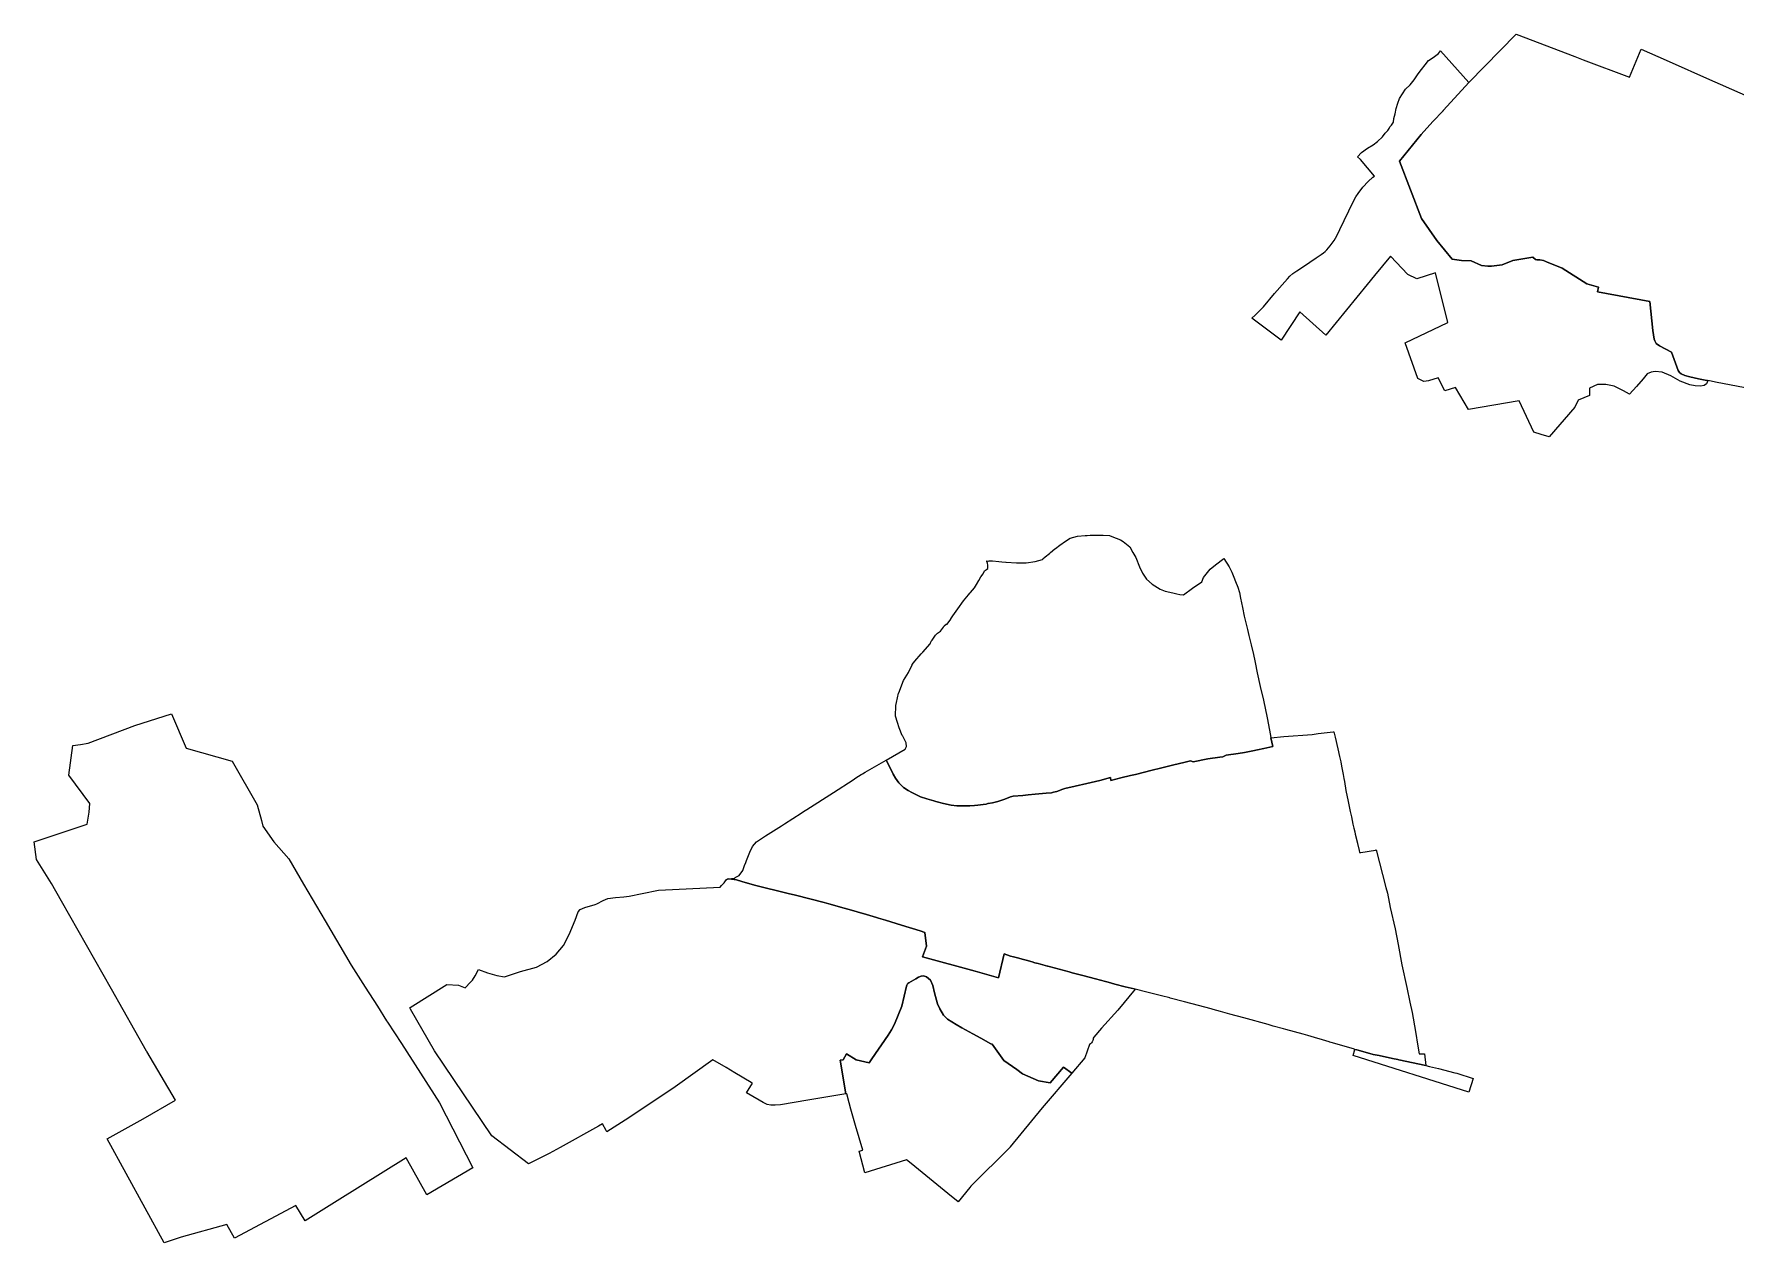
# Model space of a CAD drawing. Header units: inches. Extents: x 280195 to 293923, y 9098893 to 9120289.
# Drawn here: x 280195 to 283396, y 9110648 to 9112922 of the extents above; entities that cross this region are included whole.
import ezdxf

# ---------------------------------------------------------------- set-up
doc = ezdxf.new("R2010")
doc.units = ezdxf.units.IN
doc.header["$MEASUREMENT"] = 0
doc.layers.add('CIS', color=7, linetype='Continuous')

msp = doc.modelspace()

# ---------------------------------------------------------------- linework, layer by layer
at = {"layer": 'CIS'}
msp.add_lwpolyline([(283436.6636, 9112251.6179), (283360.5681, 9112266.5013), (283346.2332, 9112269.1648), (283342.9688, 9112269.7713), (283341.1241, 9112270.1141), (283325.6805, 9112272.9836), (283309.3821, 9112276.6878), (283299.8571, 9112279.5453), (283293.1896, 9112282.6144), (283290.1204, 9112284.8369), (283287.6862, 9112288.9644), (283275.1979, 9112323.572), (283252.3114, 9112334.9491), (283246.3582, 9112339.5793), (283243.4478, 9112344.6064), (283242.1249, 9112347.9138), (283239.8759, 9112364.3179), (283234.4519, 9112418.293), (283135.6575, 9112436.7258), (283137.482, 9112445.6775), (283115.9184, 9112451.657), (283069.4839, 9112481.0259), (283039.8439, 9112493.0663), (283033.9095, 9112495.9994), (283027.2929, 9112496.9545), (283021.9041, 9112497.0908), (283019.0392, 9112497.5683), (283014.4117, 9112501.8447), (282976.2664, 9112495.4644), (282956.4226, 9112487.5269), (282936.5788, 9112484.8811), (282929.6865, 9112485.3565), (282917.3965, 9112486.204), (282898.2141, 9112494.803), (282879.6933, 9112495.4644), (282862.4953, 9112498.1103), (282833.3911, 9112533.1676), (282804.9484, 9112574.8396), (282763.5079, 9112682.5914), (282803.8569, 9112732.8624), (282826.249, 9112757.0845), (282845.132, 9112777.5108), (282845.2745, 9112777.6655), (282887.6325, 9112823.6617), (282893.7702, 9112830.3265), (282982.7156, 9112921.7091), (283093.0911, 9112879.4129), (283108.7237, 9112873.4225), (283108.7237, 9112873.4225), (283196.0364, 9112840.6801), (283217.6437, 9112893.0973), (283264.6724, 9112872.3163), (283352.2813, 9112833.7949), (283370.6912, 9112825.7001), (283378.1076, 9112822.4391), (283511.0184, 9112763.9985)], dxfattribs=at)
for points in [[(282833.3911, 9112533.1676), (282862.4953, 9112498.1103), (282879.6933, 9112495.4644), (282898.2141, 9112494.803), (282917.3965, 9112486.204), (282929.6865, 9112485.3565), (282936.5788, 9112484.8811), (282956.4226, 9112487.5269), (282976.2664, 9112495.4644), (283014.4117, 9112501.8447), (283019.0392, 9112497.5683), (283021.9041, 9112497.0908), (283027.2929, 9112496.9545), (283033.9095, 9112495.9994), (283039.8439, 9112493.0663), (283069.4839, 9112481.0259), (283115.9184, 9112451.657), (283137.482, 9112445.6775), (283135.6575, 9112436.7258), (283234.4519, 9112418.293), (283239.8759, 9112364.3179), (283242.1249, 9112347.9138), (283243.4478, 9112344.6064), (283246.3582, 9112339.5793), (283252.3114, 9112334.9491), (283275.1979, 9112323.572), (283287.6862, 9112288.9644), (283290.1204, 9112284.8369), (283293.1896, 9112282.6144), (283299.8571, 9112279.5453), (283309.3821, 9112276.6878), (283325.6805, 9112272.9836), (283341.1241, 9112270.1141), (283342.9688, 9112269.7713), (283342.7741, 9112268.0227), (283341.0445, 9112263.7264), (283336.6789, 9112260.8159), (283329.7997, 9112259.6253), (283319.6132, 9112260.022), (283309.4267, 9112261.7419), (283291.3028, 9112268.7534), (283273.6528, 9112278.6091), (283257.447, 9112285.8852), (283244.2178, 9112287.2081), (283236.611, 9112285.8852), (283229.0043, 9112282.5779), (283221.7281, 9112273.3175), (283209.1605, 9112258.4346), (283196.262, 9112244.2132), (283184.6865, 9112250.4971), (283181.016, 9112252.2644), (283166.827, 9112259.0961), (283151.2827, 9112262.4035), (283136.0692, 9112262.4034), (283120.5249, 9112255.7888), (283120.5249, 9112241.5674), (283099.3901, 9112233.1117), (283093.0412, 9112219.6731), (283044.9928, 9112164.0046), (283029.7018, 9112168.7269), (283016.2061, 9112172.8947), (282988.2649, 9112231.5242), (282893.0147, 9112215.2523), (282868.944, 9112256.7572), (282848.7774, 9112250.7072), (282836.0033, 9112275.0134), (282817.8654, 9112269.0989), (282809.0157, 9112268.2667), (282797.5063, 9112273.8228), (282773.826, 9112340.8948), (282854.2697, 9112378.9891), (282830.7052, 9112472.8247), (282795.6543, 9112461.1482), (282778.9855, 9112469.0857), (282746.4268, 9112504.0436), (282716.5446, 9112467.5697), (282702.4183, 9112450.3272), (282624.4685, 9112355.1824), (282575.5945, 9112399.4523), (282540.9859, 9112345.8245), (282485.5016, 9112387.0477), (282491.6832, 9112392.7303), (282502.4877, 9112403.6371), (282507.4091, 9112408.8759), (282528.4435, 9112433.5616), (282547.8111, 9112455.866), (282552.5737, 9112461.1841), (282557.2567, 9112466.026), (282562.8923, 9112471.2648), (282570.433, 9112476.5829), (282582.4186, 9112484.3617), (282606.628, 9112500.7923), (282615.9943, 9112507.2217), (282620.5187, 9112510.3967), (282623.4556, 9112512.778), (282626.3131, 9112515.7149), (282629.7341, 9112519.863), (282632.6631, 9112523.4143), (282640.4419, 9112533.1774), (282645.6806, 9112541.9087), (282651.2369, 9112554.0531), (282676.1871, 9112606.0173), (282681.2142, 9112615.4101), (282685.3153, 9112621.4955), (282694.4434, 9112633.4018), (282704.233, 9112644.5143), (282713.3612, 9112652.7164), (282716.007, 9112654.5685), (282690.0702, 9112685.4842), (282684.2569, 9112690.8165), (282691.7976, 9112698.754), (282703.1747, 9112706.9561), (282713.4935, 9112713.5707), (282721.9601, 9112719.5238), (282731.6175, 9112728.2551), (282736.5123, 9112735.2666), (282741.1425, 9112740.0291), (282743.656, 9112743.8655), (282745.3757, 9112746.9082), (282748.154, 9112750.4801), (282751.7258, 9112755.9041), (282752.3873, 9112763.0479), (282755.0331, 9112771.7791), (282757.0175, 9112781.4364), (282759.9279, 9112791.6229), (282763.3674, 9112800.2219), (282768.7915, 9112809.35), (282774.8769, 9112817.949), (282783.2113, 9112826.4157), (282790.752, 9112835.2793), (282798.2926, 9112846.9209), (282804.6426, 9112854.9908), (282811.5218, 9112863.5896), (282818.0041, 9112871.6595), (282826.3385, 9112877.8773), (282836.4953, 9112884.8387), (282840.4166, 9112890.0283), (282893.7702, 9112830.3265), (282887.6325, 9112823.6617), (282845.2745, 9112777.6655), (282845.132, 9112777.5108), (282826.249, 9112757.0845), (282803.8569, 9112732.8624), (282763.5079, 9112682.5914), (282804.9484, 9112574.8396), (282833.3911, 9112533.1676)], [(282230.2035, 9111973.4474), (282238.2047, 9111970.1528), (282238.3153, 9111970.3307), (282243.5201, 9111967.3211), (282255.8393, 9111957.0987), (282261.8679, 9111946.3521), (282267.5033, 9111936.9161), (282274.3182, 9111919.3546), (282279.5506, 9111907.713), (282287.5549, 9111896.2887), (282297.9466, 9111887.0608), (282313.2188, 9111877.3421), (282322.4167, 9111873.8712), (282331.1965, 9111871.9123), (282339.4245, 9111869.8796), (282344.7288, 9111868.6623), (282350.0109, 9111867.4499), (282357.0145, 9111866.9322), (282373.6134, 9111879.0775), (282391.2202, 9111891.5707), (282394.3655, 9111899.6962), (282407.209, 9111915.4229), (282417.1738, 9111923.5058), (282432.793, 9111935.1335), (282442.8588, 9111919.3406), (282447.8917, 9111909.2749), (282451.4917, 9111899.8754), (282454.942, 9111892.1471), (282459.1723, 9111881.3337), (282462.1182, 9111871.4462), (282464.1882, 9111860.5438), (282468.0524, 9111843.1551), (282470.7711, 9111826.829), (282477.455, 9111801.4042), (282479.814, 9111790.1334), (282484.4751, 9111773.0483), (282488.7532, 9111754.4175), (282491.0497, 9111742.8825), (282491.717, 9111739.5309), (282495.8028, 9111720.1495), (282501.4497, 9111694.6611), (282507.246, 9111668.8541), (282514.1537, 9111635.3908), (282520.4414, 9111602.1991), (282521.4286, 9111597.8226), (282524.9488, 9111581.7331), (282508.1212, 9111577.9231), (282496.0562, 9111575.0656), (282487.4237, 9111573.3692), (282471.8203, 9111570.3031), (282459.8382, 9111568.4765), (282437.1069, 9111565.0114), (282431.1802, 9111562.3657), (282425.2166, 9111561.4788), (282402.7111, 9111558.1322), (282374.8768, 9111552.6289), (282370.1143, 9111554.6397), (282360.2717, 9111551.9939), (282336.4592, 9111546.3847), (282328.5841, 9111544.4711), (282313.8108, 9111540.8813), (282297.9358, 9111537.1772), (282266.5859, 9111529.0698), (282257.0729, 9111526.7304), (282239.3041, 9111522.3605), (282220.5715, 9111517.2805), (282219.5131, 9111522.9955), (282199.4047, 9111517.598), (282175.3805, 9111512.0946), (282153.3672, 9111507.0146), (282133.8938, 9111502.5696), (282129.9922, 9111501.1704), (282118.5479, 9111497.0664), (282112.217, 9111495.5335), (282108.4937, 9111494.6322), (282098.8629, 9111493.6796), (282077.9454, 9111491.7898), (282064.8903, 9111490.6104), (282054.4707, 9111489.6348), (282036.6328, 9111487.9646), (282031.6586, 9111487.0121), (282026.8961, 9111485.2129), (282018.8527, 9111481.8262), (282007.5284, 9111478.2279), (281997.686, 9111475.582), (281989.6427, 9111474.2062), (281989.0421, 9111474.0618), (281985.9967, 9111473.3295), (281980.1176, 9111472.5129), (281969.9576, 9111470.9254), (281963.6077, 9111470.502), (281955.0351, 9111469.9729), (281945.4268, 9111469.9729), (281939.5834, 9111469.9729), (281930.8204, 9111470.0946), (281920.0738, 9111471.4052), (281905.5805, 9111474.2072), (281890.9755, 9111478.0172), (281886.9938, 9111479.1602), (281873.8304, 9111482.9385), (281862.2417, 9111487.066), (281850.6529, 9111492.6223), (281846.1479, 9111495.1251), (281839.2229, 9111498.9723), (281830.4916, 9111504.6873), (281821.6016, 9111512.9423), (281815.1472, 9111521.8696), (281810.5965, 9111529.5973), (281797.9498, 9111555.1498), (281797.5725, 9111555.9121), (281833.2861, 9111576.3731), (281836.11, 9111581.7072), (281835.216, 9111588.4047), (281829.1021, 9111601.1796), (281827.8151, 9111602.5151), (281822.3853, 9111616.7933), (281818.7182, 9111626.4365), (281815.0123, 9111638.9027), (281816.0229, 9111658.7808), (281817.1284, 9111664.2298), (281820.7397, 9111682.0283), (281821.2009, 9111682.5405), (281821.2061, 9111682.5838), (281829.9916, 9111705.9595), (281839.4047, 9111721.0204), (281846.538, 9111735.2876), (281846.7781, 9111735.7675), (281851.4847, 9111742.043), (281863.7216, 9111755.8486), (281866.6921, 9111759.2717), (281880.2526, 9111774.8976), (281882.2965, 9111779.4664), (281883.9699, 9111781.526), (281886.4155, 9111785.1302), (281890.6636, 9111791.0515), (281893.8816, 9111794.9132), (281899.8029, 9111798.3888), (281901.9913, 9111800.7057), (281905.3381, 9111805.9836), (281907.0114, 9111808.558), (281910.7444, 9111811.3899), (281912.0782, 9111811.7491), (281919.1633, 9111821.204), (281919.3688, 9111821.6877), (281922.8444, 9111827.4805), (281932.6274, 9111840.6102), (281943.1827, 9111855.2847), (281952.6506, 9111866.6663), (281955.2827, 9111869.8304), (281956.3495, 9111871.1107), (281956.5233, 9111871.4127), (281963.9073, 9111880.1283), (281967.5117, 9111886.5645), (281971.8881, 9111893.6443), (281975.6211, 9111900.4667), (281979.869, 9111906.1304), (281982.701, 9111911.923), (281986.3051, 9111914.7549), (281988.8795, 9111916.557), (281988.8796, 9111922.3497), (281987.9819, 9111926.148), (281987.2063, 9111929.4294), (281987.2062, 9111930.5879), (281990.4643, 9111930.4672), (281990.6411, 9111930.7748), (281997.8578, 9111930.7748), (282009.4699, 9111929.7393), (282015.4495, 9111929.2063), (282022.4886, 9111928.5785), (282023.3579, 9111928.5174), (282042.5699, 9111927.1664), (282043.8658, 9111927.1664), (282060.7686, 9111927.1663), (282078.0258, 9111929.3629), (282091.5177, 9111933.4419), (282092.653, 9111934.5686), (282096.7319, 9111938.6169), (282104.6244, 9111944.8442), (282106.8579, 9111946.6065), (282115.1447, 9111953.4308), (282115.9139, 9111954.0641), (282124.4368, 9111960.4564), (282135.0903, 9111967.9139), (282143.6133, 9111973.2409), (282157.5661, 9111977.0558), (282171.9733, 9111978.2977), (282172.405, 9111978.3349), (282175.7647, 9111978.6246), (282181.5534, 9111978.7584), (282202.9057, 9111979.2521), (282205.6835, 9111979.0429), (282217.4958, 9111978.1539), (282225.2834, 9111975.2696), (282230.2035, 9111973.4474)], [(280957.3799, 9110911.5252), (281020.2716, 9110788.947), (280933.5473, 9110738.27), (280894.7763, 9110807.9267), (280764.9863, 9110726.8879), (280704.7821, 9110689.2972), (280687.3917, 9110717.9031), (280571.9935, 9110656.9104), (280557.4916, 9110682.2406), (280471.5889, 9110658.8406), (280439.4348, 9110647.6753), (280332.1576, 9110843.2556), (280399.723, 9110880.8611), (280460.7312, 9110916.5132), (280406.7658, 9111008.0913), (280406.4432, 9111008.6592), (280340.2603, 9111125.1509), (280246.1768, 9111290.7517), (280227.5102, 9111323.6076), (280199.0675, 9111369.2483), (280194.6376, 9111402.2265), (280294.8764, 9111435.5934), (280298.3104, 9111457.7201), (280299.4104, 9111474.3079), (280259.9218, 9111527.3371), (280267.8593, 9111583.5612), (280282.2903, 9111585.5749), (280296.302, 9111587.5301), (280384.2762, 9111621.2644), (280453.0678, 9111642.8714), (280481.1139, 9111578.4018), (280567.6328, 9111554.1924), (280614.4641, 9111471.6422), (280622.444, 9111442.0872), (280625.1797, 9111431.9547), (280645.4204, 9111402.189), (280673.9955, 9111370.042), (280701.7768, 9111322.2846), (280742.2155, 9111253.389), (280791.0739, 9111170.1489), (280817.5002, 9111129.0532), (280840.6633, 9111093.0322), (280857.743, 9111065.6587), (280859.2511, 9111063.0601), (280885.9202, 9111022.6528), (280957.3799, 9110911.5252)], [(282650.3404, 9111562.9765), (282652.6698, 9111552.4941), (282654.4722, 9111544.3834), (282657.4976, 9111528.6519), (282658.6661, 9111521.3664), (282659.5326, 9111515.9642), (282662.2555, 9111498.9871), (282666.7025, 9111477.9468), (282670.698, 9111459.0431), (282672.7696, 9111449.2416), (282675.7444, 9111435.6608), (282677.4469, 9111428.007), (282678.9712, 9111421.1547), (282679.9916, 9111416.5672), (282684.235, 9111399.6114), (282684.3749, 9111398.9759), (282687.244, 9111385.9473), (282688.33, 9111381.9093), (282690.2599, 9111382.1258), (282718.3889, 9111386.8481), (282719.1566, 9111386.977), (282737.6471, 9111316.1158), (282740.4556, 9111305.3529), (282745.7473, 9111278.8945), (282755.0077, 9111238.4132), (282760.5815, 9111208.9352), (282767.8401, 9111170.5474), (282777.1005, 9111128.0818), (282782.9794, 9111100.776), (282787.1547, 9111081.3827), (282793.637, 9111045.5316), (282798.0026, 9111018.0149), (282800.5162, 9111003.3304), (282810.5703, 9111003.1982), (282812.662, 9110981.2555), (282762.2106, 9110992.2924), (282760.378, 9110992.6846), (282750.1879, 9110994.8659), (282724.9175, 9111000.053), (282713.7951, 9111002.336), (282703.1632, 9111005.2481), (282682.886, 9111010.8021), (282679.4576, 9111011.7906), (282676.8942, 9111012.5298), (282634.5284, 9111024.7463), (282632.1005, 9111025.4711), (282630.7882, 9111025.8628), (282618.2443, 9111029.6075), (282603.5807, 9111033.9852), (282591.1561, 9111037.6945), (282581.7914, 9111040.2559), (282549.2793, 9111049.1485), (282544.9017, 9111050.3624), (282525.4131, 9111055.7663), (282516.1183, 9111058.3436), (282470.2667, 9111071.0576), (282444.2231, 9111078.2791), (282426.3681, 9111083.072), (282412.9688, 9111086.6689), (282408.7098, 9111087.8123), (282385.093, 9111094.1519), (282358.772, 9111101.2175), (282331.975, 9111108.4109), (282331.0562, 9111108.6574), (282315.3487, 9111112.5991), (282287.8062, 9111119.5107), (282266.2636, 9111124.9167), (282264.1776, 9111125.4402), (282247.4036, 9111129.6495), (282227.86, 9111134.5538), (282214.9975, 9111138), (282210.1913, 9111139.2877), (282191.1219, 9111144.397), (282167.4993, 9111150.7262), (282147.6433, 9111156.0462), (282142.1246, 9111157.5248), (282104.4863, 9111167.6091), (282104.105, 9111167.7113), (282102.0583, 9111168.2596), (282101.4237, 9111168.4297), (282083.5036, 9111173.2309), (282077.3032, 9111174.8923), (282072.2491, 9111176.2678), (282061.0038, 9111179.3282), (282053.2971, 9111181.4256), (282047.0712, 9111183.12), (282037.3253, 9111185.7723), (282031.2369, 9111187.4292), (282019.5478, 9111191.3599), (282008.784, 9111146.6903), (281964.7442, 9111158.7605), (281865.9088, 9111185.8488), (281873.6187, 9111205.8147), (281870.6437, 9111231.8192), (281861.372, 9111234.9333), (281826.2656, 9111245.6959), (281796.1257, 9111254.9358), (281782.9908, 9111258.8813), (281779.5189, 9111259.9242), (281754.3744, 9111267.4771), (281753.7297, 9111267.658), (281732.3081, 9111273.6684), (281718.4272, 9111277.567), (281689.4624, 9111285.7022), (281680.8729, 9111288.1147), (281627.0567, 9111301.9259), (281613.5465, 9111305.1917), (281550.2215, 9111320.4997), (281525.9327, 9111327.8022), (281515.9413, 9111330.6143), (281506.5565, 9111332.1863), (281501.4277, 9111332.671), (281506.5657, 9111333.2686), (281513.0735, 9111334.1248), (281513.5814, 9111334.8755), (281521.226, 9111339.1332), (281527.7792, 9111348.4082), (281531.4179, 9111357.8183), (281533.394, 9111363.3623), (281535.0593, 9111367.235), (281541.1472, 9111382.9788), (281546.3872, 9111393.6251), (281553.6065, 9111402.3597), (281570.7216, 9111413.3283), (281600.4618, 9111432.3878), (281606.112, 9111436.0089), (281637.4839, 9111456.1142), (281637.4886, 9111456.1172), (281641.9989, 9111459.0078), (281648.6333, 9111463.2595), (281698.505, 9111495.1716), (281735.6609, 9111518.9471), (281740.5903, 9111522.6155), (281750.7776, 9111528.8272), (281752.8072, 9111529.9188), (281757.9816, 9111533.2298), (281797.5725, 9111555.9121), (281797.9498, 9111555.1498), (281810.5965, 9111529.5973), (281815.1472, 9111521.8696), (281821.6016, 9111512.9423), (281830.4916, 9111504.6873), (281839.2229, 9111498.9723), (281846.1479, 9111495.1251), (281850.6529, 9111492.6223), (281862.2417, 9111487.066), (281873.8304, 9111482.9385), (281886.9938, 9111479.1602), (281890.9755, 9111478.0172), (281905.5805, 9111474.2072), (281920.0738, 9111471.4052), (281930.8204, 9111470.0946), (281939.5834, 9111469.9729), (281945.4268, 9111469.9729), (281955.0351, 9111469.9729), (281963.6077, 9111470.502), (281969.9576, 9111470.9254), (281980.1176, 9111472.5129), (281985.9967, 9111473.3295), (281989.0421, 9111474.0618), (281989.6427, 9111474.2062), (281997.686, 9111475.582), (282007.5284, 9111478.2279), (282018.8527, 9111481.8262), (282026.8961, 9111485.2129), (282031.6586, 9111487.0121), (282036.6328, 9111487.9646), (282054.4707, 9111489.6348), (282064.8903, 9111490.6104), (282077.9454, 9111491.7898), (282098.8629, 9111493.6796), (282108.4937, 9111494.6322), (282112.217, 9111495.5335), (282118.5479, 9111497.0664), (282129.9922, 9111501.1704), (282133.8938, 9111502.5696), (282153.3672, 9111507.0146), (282175.3805, 9111512.0946), (282199.4047, 9111517.598), (282219.5131, 9111522.9955), (282220.5715, 9111517.2805), (282239.3041, 9111522.3605), (282257.0729, 9111526.7304), (282266.5859, 9111529.0698), (282297.9358, 9111537.1772), (282313.8108, 9111540.8813), (282328.5841, 9111544.4711), (282336.4592, 9111546.3847), (282360.2717, 9111551.9939), (282370.1143, 9111554.6397), (282374.8768, 9111552.6289), (282402.7111, 9111558.1322), (282425.2166, 9111561.4788), (282431.1802, 9111562.3657), (282437.1069, 9111565.0114), (282459.8382, 9111568.4765), (282471.8203, 9111570.3031), (282487.4237, 9111573.3692), (282496.0562, 9111575.0656), (282508.1212, 9111577.9231), (282524.9488, 9111581.7331), (282521.4286, 9111597.8226), (282545.7274, 9111600.5285), (282598.75, 9111604.1798), (282610.4974, 9111606.2436), (282638.646, 9111609.191), (282639.9749, 9111609.3302), (282642.3711, 9111598.8387), (282647.1608, 9111577.2846), (282650.3404, 9111562.9765)], [(281964.7442, 9111158.7605), (282008.784, 9111146.6903), (282019.5478, 9111191.3599), (282031.2369, 9111187.4292), (282037.3253, 9111185.7723), (282047.0712, 9111183.12), (282053.2971, 9111181.4256), (282061.0038, 9111179.3282), (282072.2491, 9111176.2678), (282077.3032, 9111174.8923), (282083.5036, 9111173.2309), (282101.4237, 9111168.4297), (282102.0583, 9111168.2596), (282104.105, 9111167.7113), (282104.4863, 9111167.6091), (282142.1246, 9111157.5248), (282147.6433, 9111156.0462), (282167.4993, 9111150.7262), (282191.1219, 9111144.397), (282210.1913, 9111139.2877), (282214.9975, 9111138), (282227.86, 9111134.5538), (282247.4036, 9111129.6495), (282264.1776, 9111125.4402), (282266.2636, 9111124.9167), (282233.6375, 9111085.6748), (282202.8134, 9111051.4112), (282187.9968, 9111034.8748), (282187.2419, 9111032.7678), (282187.2419, 9111030.3672), (282186.5358, 9111028.6725), (282185.261, 9111025.9155), (282183.8527, 9111024.0125), (282182.2994, 9111022.0355), (282180.3225, 9111020.7646), (282171.2556, 9110995.6285), (282146.9516, 9110966.8086), (282131.0684, 9110978.1538), (282106.188, 9110948.6393), (282083.9629, 9110952.6081), (282054.1972, 9110966.1018), (282043.4816, 9110974.0394), (282018.8753, 9110991.105), (281996.75, 9111021.8164), (281994.8192, 9111022.2809), (281975.4528, 9111032.8713), (281960.7609, 9111040.9055), (281940.1393, 9111052.4079), (281929.1696, 9111058.5268), (281913.1359, 9111068.8456), (281905.5158, 9111076.1482), (281898.6895, 9111088.0544), (281893.927, 9111097.5794), (281888.847, 9111118.0582), (281885.1958, 9111131.8695), (281880.7507, 9111142.1883), (281873.607, 9111148.0619), (281867.892, 9111150.1258), (281863.6057, 9111149.6494), (281858.6844, 9111147.5858), (281853.4457, 9111144.252), (281840.1313, 9111137.2618), (281838.5063, 9111136.0408), (281837.6916, 9111134.8854), (281836.4559, 9111132.6201), (281835.8194, 9111131.0037), (281827.3106, 9111092.8172), (281813.3405, 9111058.9504), (281807.3891, 9111048.4544), (281801.6988, 9111038.4187), (281770.3721, 9110993.757), (281765.4827, 9110986.5757), (281741.4591, 9110992.2956), (281723.0425, 9111003.2234), (281716.6834, 9110992.1734), (281711.2986, 9110991.6125), (281721.7739, 9110928.1486), (281650.4232, 9110916.3298), (281598.8219, 9110907.7824), (281588.8475, 9110906.7593), (281580.9191, 9110907.0151), (281573.758, 9110908.2939), (281566.0854, 9110911.8744), (281558.5978, 9110916.3298), (281535.1391, 9110930.2887), (281546.2298, 9110948.1918), (281543.8065, 9110949.631), (281512.994, 9110967.9292), (281496.5939, 9110977.5889), (281471.8682, 9110992.1524), (281400.8107, 9110941.2768), (281313.5835, 9110883.3365), (281272.1403, 9110856.5989), (281270.6393, 9110859.3216), (281263.928, 9110871.4956), (281256.3381, 9110867.2343), (281184.6702, 9110826.9967), (281163.662, 9110815.7286), (281140.935, 9110804.6516), (281124.6839, 9110796.651), (281055.9638, 9110849.2167), (280948.0641, 9111009.0806), (280902.9663, 9111087.4247), (280901.2962, 9111089.9696), (280902.2531, 9111090.5105), (280970.8609, 9111133.6838), (280993.2528, 9111132.5446), (281005.5088, 9111127.3351), (281015.6598, 9111137.9377), (281019.7421, 9111142.2017), (281024.6211, 9111150.2772), (281030.9103, 9111161.9468), (281047.4204, 9111155.5968), (281065.2004, 9111150.5168), (281079.8054, 9111148.4001), (281109.8621, 9111158.1368), (281139.9189, 9111166.6035), (281160.0272, 9111176.9752), (281176.9606, 9111190.7335), (281190.9306, 9111207.0319), (281201.514, 9111228.1986), (281212.5207, 9111254.657), (281218.4474, 9111270.3204), (281221.834, 9111274.7654), (281230.9357, 9111278.9987), (281249.9084, 9111284.3683), (281253.3724, 9111285.3487), (281265.0141, 9111291.9104), (281274.1158, 9111295.9321), (281288.7208, 9111297.4138), (281304.1725, 9111298.6838), (281314.1209, 9111300.1654), (281338.4625, 9111305.0338), (281369.366, 9111311.1721), (281382.701, 9111311.8071), (281395.5061, 9111312.7972), (281485.3167, 9111316.8864), (281488.058, 9111320.2808), (281493.0988, 9111325.2209), (281496.9322, 9111330.782), (281499.2015, 9111332.4122), (281500.3318, 9111332.5436), (281500.5063, 9111332.758), (281501.4277, 9111332.671), (281506.5565, 9111332.1863), (281515.9413, 9111330.6143), (281525.9327, 9111327.8022), (281550.2215, 9111320.4997), (281613.5465, 9111305.1917), (281627.0567, 9111301.9259), (281680.8729, 9111288.1147), (281689.4624, 9111285.7022), (281718.4272, 9111277.567), (281732.3081, 9111273.6684), (281753.7297, 9111267.658), (281754.3744, 9111267.4771), (281779.5189, 9111259.9242), (281782.9908, 9111258.8813), (281796.1257, 9111254.9358), (281826.2656, 9111245.6959), (281861.372, 9111234.9333), (281870.6437, 9111231.8192), (281873.6187, 9111205.8147), (281865.9088, 9111185.8488), (281964.7442, 9111158.7605)], [(282018.8753, 9110991.105), (282043.4816, 9110974.0394), (282054.1972, 9110966.1018), (282083.9629, 9110952.6081), (282106.188, 9110948.6393), (282131.0684, 9110978.1538), (282146.9516, 9110966.8086), (282091.0073, 9110901.569), (282031.1178, 9110828.4365), (282030.8807, 9110828.1469), (281956.9523, 9110754.5535), (281955.0321, 9110752.1484), (281933.1524, 9110724.7436), (281913.4414, 9110740.839), (281892.6716, 9110757.7989), (281844.6478, 9110797.0136), (281835.799, 9110804.2393), (281757.2575, 9110779.5763), (281746.7983, 9110820.3689), (281753.4229, 9110822.385), (281739.9714, 9110868.8514), (281731.1419, 9110899.3517), (281728.2974, 9110911.3124), (281723.8857, 9110928.4984), (281721.7739, 9110928.1486), (281711.2986, 9110991.6125), (281716.6834, 9110992.1734), (281723.0425, 9111003.2234), (281741.4591, 9110992.2956), (281765.4827, 9110986.5757), (281770.3721, 9110993.757), (281801.6988, 9111038.4187), (281807.3891, 9111048.4544), (281813.3405, 9111058.9504), (281827.3106, 9111092.8172), (281835.8194, 9111131.0037), (281836.4559, 9111132.6201), (281837.6916, 9111134.8854), (281838.5063, 9111136.0408), (281840.1313, 9111137.2618), (281853.4457, 9111144.252), (281858.6844, 9111147.5858), (281863.6057, 9111149.6494), (281867.892, 9111150.1258), (281873.607, 9111148.0619), (281880.7507, 9111142.1883), (281885.1958, 9111131.8695), (281888.847, 9111118.0582), (281893.927, 9111097.5794), (281898.6895, 9111088.0544), (281905.5158, 9111076.1482), (281913.1359, 9111068.8456), (281929.1696, 9111058.5268), (281940.1393, 9111052.4079), (281960.7609, 9111040.9055), (281975.4528, 9111032.8713), (281994.8192, 9111022.2809), (281996.75, 9111021.8164), (282018.8753, 9110991.105)], [(282901.6643, 9110957.0646), (282893.7246, 9110931.2803), (282675.9721, 9111000.6013), (282679.4576, 9111011.7906), (282682.886, 9111010.8021), (282703.1632, 9111005.2481), (282713.7951, 9111002.336), (282724.9175, 9111000.053), (282750.1879, 9110994.8659), (282760.378, 9110992.6846), (282762.2106, 9110992.2924), (282812.662, 9110981.2555), (282819.7797, 9110979.6972), (282836.9325, 9110975.9415), (282867.3431, 9110967.9736), (282870.9678, 9110966.8215), (282901.6643, 9110957.0646)]]:
    msp.add_lwpolyline(points, close=True, dxfattribs=at)

doc.saveas('drawing.dxf')
